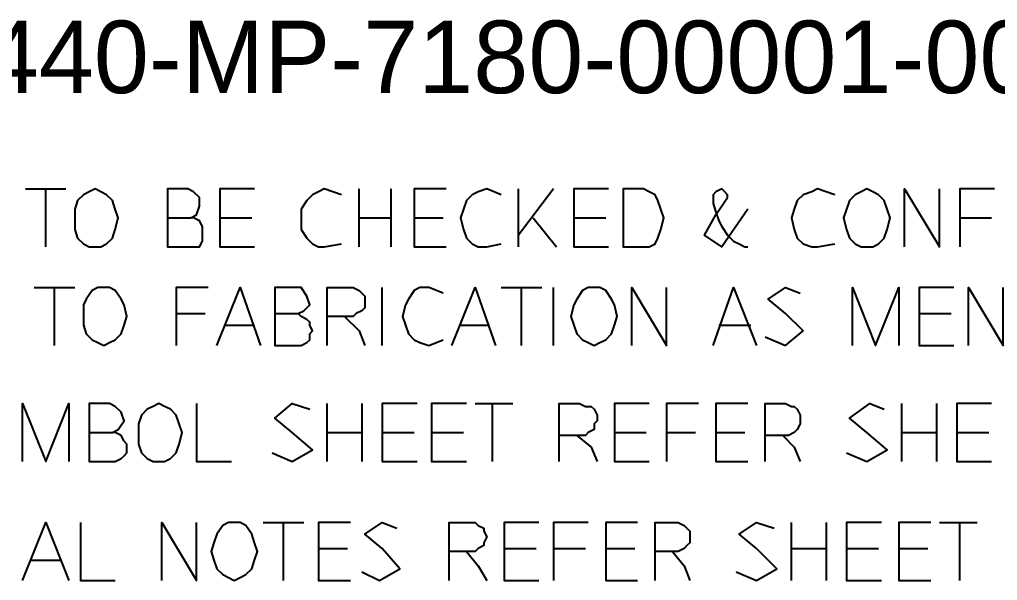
# Model space of a CAD drawing. Extents: x 0 to 420, y 0 to 297.
# Drawn here: x 42.7 to 76.4, y 33.7 to 53.04 of the extents above; entities that cross this region are included whole.
import ezdxf

# ---------------------------------------------------------------- set-up
doc = ezdxf.new("R2010")
doc.units = 0
doc.styles.add('HTX1', font='O8116901', dxfattribs={"width": 1.02})

msp = doc.modelspace()

# ---------------------------------------------------------------- linework, layer by layer
at = {"layer": 'GT_1', "flags": 128}
for points in [[(42.9, 47.2), (44.3, 47.2)], [(43.6, 45.2), (43.6, 47.2)], [(45.3, 45.2), (45.5, 45.2), (45.7, 45.3), (45.9, 45.5), (46, 45.8), (46.1, 46.2), (46, 46.5), (45.9, 46.8), (45.7, 47), (45.5, 47.1), (45.3, 47.2), (45.1, 47.1), (44.9, 47), (44.7, 46.8), (44.6, 46.5), (44.6, 46.2), (44.6, 45.8), (44.7, 45.5), (44.9, 45.3), (45.1, 45.2), (45.3, 45.2)], [(47.8, 46.2), (48.6, 46.2), (48.8, 46.3), (48.9, 46.6), (48.9, 46.9), (48.7, 47.1), (48.5, 47.2), (47.8, 47.2), (47.8, 45.2), (48.6, 45.2), (48.7, 45.2), (48.9, 45.2), (49, 45.4), (49, 45.5), (49, 45.6), (49, 45.8), (49, 45.9), (48.9, 46.1), (48.7, 46.2), (48.6, 46.2)], [(50.8, 47.2), (49.6, 47.2), (49.6, 45.2), (50.8, 45.2)], [(53.8, 47), (53.2, 47.2), (53, 47.1), (52.8, 47), (52.6, 46.8), (52.4, 46.5), (52.4, 46.2), (52.4, 45.8), (52.6, 45.5), (52.8, 45.3), (53, 45.2), (53.2, 45.2), (53.8, 45.3)], [(54.4, 45.2), (54.4, 47.2)], [(55.5, 47.2), (55.5, 45.2)], [(57.4, 47.2), (56.3, 47.2), (56.3, 45.2), (57.4, 45.2)], [(59.3, 47), (58.8, 47.2), (58.5, 47.1), (58.3, 47), (58.1, 46.8), (58, 46.5), (57.9, 46.2), (58, 45.8), (58.1, 45.5), (58.3, 45.3), (58.5, 45.2), (58.8, 45.2), (59.3, 45.3)], [(59.9, 45.2), (59.9, 47.2)], [(61.1, 47.2), (59.9, 45.6)], [(63, 47.2), (61.8, 47.2), (61.8, 45.2), (63, 45.2)], [(64.2, 45.2), (64.4, 45.2), (64.6, 45.3), (64.7, 45.5), (64.8, 45.8), (64.9, 46.2), (64.8, 46.5), (64.7, 46.8), (64.6, 47), (64.4, 47.1), (64.2, 47.2), (63.5, 47.2), (63.5, 45.2), (64.2, 45.2)], [(67.8, 46.5), (66.9, 45.2), (66.3, 45.6), (66.7, 46.3), (67.1, 46.9), (67.1, 47), (67, 47.1), (66.9, 47.2), (66.7, 47.1), (66.6, 47), (66.6, 46.9), (66.6, 46.7), (66.7, 46.4), (66.8, 46.1), (66.9, 45.9), (67.1, 45.6), (67.3, 45.4), (67.5, 45.3), (67.7, 45.2), (67.8, 45.2)], [(70.8, 47), (70.2, 47.2), (70, 47.1), (69.7, 47), (69.5, 46.8), (69.4, 46.5), (69.3, 46.2), (69.4, 45.8), (69.5, 45.5), (69.7, 45.3), (70, 45.2), (70.2, 45.2), (70.8, 45.3)], [(71.9, 45.2), (72.1, 45.2), (72.3, 45.3), (72.5, 45.5), (72.6, 45.8), (72.7, 46.2), (72.6, 46.5), (72.5, 46.8), (72.3, 47), (72.1, 47.1), (71.9, 47.2), (71.7, 47.1), (71.5, 47), (71.3, 46.8), (71.2, 46.5), (71.1, 46.2), (71.2, 45.8), (71.3, 45.5), (71.5, 45.3), (71.7, 45.2), (71.9, 45.2)], [(73.2, 45.2), (73.2, 47.2), (74.4, 45.2), (74.4, 47.2)], [(76.3, 47.2), (75.1, 47.2), (75.1, 45.2)], [(49.6, 46.2), (50.7, 46.2)], [(54.4, 46.2), (55.5, 46.2)], [(56.3, 46.2), (57.3, 46.2)], [(60.4, 46.2), (61.2, 45.2)], [(61.8, 46.2), (62.9, 46.2)], [(75.1, 46.2), (76.2, 46.2)], [(43.2, 43.8), (44.6, 43.8)], [(43.9, 41.8), (43.9, 43.8)], [(45.6, 41.8), (45.8, 41.9), (46, 42), (46.2, 42.2), (46.3, 42.5), (46.4, 42.8), (46.3, 43.2), (46.2, 43.4), (46, 43.7), (45.8, 43.8), (45.6, 43.8), (45.4, 43.8), (45.2, 43.7), (45, 43.4), (44.9, 43.2), (44.9, 42.8), (44.9, 42.5), (45, 42.2), (45.2, 42), (45.4, 41.9), (45.6, 41.8)], [(49.2, 43.8), (48.1, 43.8), (48.1, 41.8)], [(49.5, 41.8), (50.3, 43.8), (51, 41.8)], [(51.5, 42.9), (52.3, 42.9), (52.5, 43), (52.7, 43.2), (52.6, 43.5), (52.4, 43.8), (52.2, 43.8), (51.5, 43.8), (51.5, 41.8), (52.3, 41.8), (52.4, 41.8), (52.6, 41.9), (52.7, 42), (52.7, 42.2), (52.8, 42.3), (52.7, 42.5), (52.7, 42.6), (52.6, 42.7), (52.4, 42.8), (52.3, 42.9)], [(53.3, 41.8), (53.3, 43.8), (54, 43.8), (54.2, 43.8), (54.4, 43.7), (54.5, 43.6), (54.6, 43.5), (54.6, 43.3), (54.6, 43.1), (54.5, 43), (54.3, 42.9), (54.2, 42.8), (54, 42.8), (53.3, 42.8)], [(55.2, 41.8), (55.2, 43.8)], [(57.3, 43.6), (56.8, 43.8), (56.5, 43.8), (56.3, 43.7), (56.1, 43.4), (56, 43.2), (55.9, 42.8), (56, 42.5), (56.1, 42.2), (56.3, 42), (56.5, 41.9), (56.8, 41.8), (57.3, 42)], [(57.6, 41.8), (58.4, 43.8), (59.1, 41.8)], [(59.3, 43.8), (60.7, 43.8)], [(60, 41.8), (60, 43.8)], [(61.1, 41.8), (61.1, 43.8)], [(62.5, 41.8), (62.7, 41.9), (62.9, 42), (63.1, 42.2), (63.2, 42.5), (63.3, 42.8), (63.2, 43.2), (63.1, 43.4), (62.9, 43.7), (62.7, 43.8), (62.5, 43.8), (62.3, 43.8), (62.1, 43.7), (61.9, 43.4), (61.8, 43.2), (61.7, 42.8), (61.8, 42.5), (61.9, 42.2), (62.1, 42), (62.3, 41.9), (62.5, 41.8)], [(63.8, 41.8), (63.8, 43.8), (65, 41.8), (65, 43.8)], [(66.6, 41.8), (67.3, 43.8), (68.1, 41.8)], [(68.4, 42.1), (69.1, 41.8), (69.7, 42.3), (69.1, 42.9), (68.5, 43.4), (69.1, 43.8), (69.6, 43.6)], [(71.4, 41.8), (71.4, 43.8), (72.2, 41.8), (73, 43.8), (73, 41.8)], [(74.9, 43.8), (73.7, 43.8), (73.7, 41.8), (74.9, 41.8)], [(75.4, 41.8), (75.4, 43.8), (76.6, 41.8), (76.6, 43.8)], [(48.1, 42.9), (49.1, 42.9)], [(53.9, 42.8), (54.4, 42.3), (54.6, 41.8)], [(73.7, 42.9), (74.8, 42.9)], [(49.8, 42.5), (50.8, 42.5)], [(57.9, 42.5), (58.9, 42.5)], [(66.8, 42.5), (67.9, 42.5)], [(42.8, 37.8), (42.8, 39.8), (43.6, 37.8), (44.4, 39.8), (44.4, 37.8)], [(45.1, 38.8), (45.9, 38.8), (46.1, 38.9), (46.3, 39.2), (46.2, 39.5), (46, 39.7), (45.8, 39.8), (45.1, 39.8), (45.1, 37.8), (45.9, 37.8), (46, 37.8), (46.2, 37.9), (46.3, 38), (46.4, 38.1), (46.4, 38.2), (46.4, 38.4), (46.3, 38.5), (46.2, 38.7), (46, 38.8), (45.9, 38.8)], [(47.5, 37.8), (47.7, 37.8), (47.9, 37.9), (48.1, 38.1), (48.2, 38.4), (48.3, 38.8), (48.2, 39.1), (48.1, 39.4), (47.9, 39.6), (47.7, 39.7), (47.5, 39.8), (47.3, 39.7), (47.1, 39.6), (46.9, 39.4), (46.8, 39.1), (46.8, 38.8), (46.8, 38.4), (46.9, 38.1), (47.1, 37.9), (47.3, 37.8), (47.5, 37.8)], [(48.8, 39.8), (48.8, 37.8), (50, 37.8)], [(51.4, 38.1), (52.1, 37.8), (52.8, 38.2), (52.1, 38.8), (51.5, 39.3), (52.1, 39.8), (52.7, 39.6)], [(53.3, 37.8), (53.3, 39.8)], [(54.5, 39.8), (54.5, 37.8)], [(56.4, 39.8), (55.2, 39.8), (55.2, 37.8), (56.4, 37.8)], [(58.1, 39.8), (56.9, 39.8), (56.9, 37.8), (58.1, 37.8)], [(58.4, 39.8), (59.7, 39.8)], [(59, 37.8), (59, 39.8)], [(61.3, 37.8), (61.3, 39.8), (62, 39.8), (62.2, 39.7), (62.4, 39.7), (62.5, 39.6), (62.6, 39.4), (62.6, 39.2), (62.5, 39.1), (62.5, 38.9), (62.3, 38.8), (62.2, 38.7), (62, 38.7), (61.3, 38.7)], [(64.4, 39.8), (63.2, 39.8), (63.2, 37.8), (64.4, 37.8)], [(66.1, 39.8), (65, 39.8), (65, 37.8)], [(67.8, 39.8), (66.7, 39.8), (66.7, 37.8), (67.8, 37.8)], [(68.4, 37.8), (68.4, 39.8), (69.1, 39.8), (69.3, 39.7), (69.4, 39.7), (69.5, 39.6), (69.6, 39.4), (69.6, 39.2), (69.6, 39.1), (69.5, 38.9), (69.4, 38.8), (69.2, 38.7), (69.1, 38.7), (68.4, 38.7)], [(71.2, 38.1), (71.9, 37.8), (72.6, 38.2), (71.9, 38.8), (71.3, 39.3), (72, 39.8), (72.5, 39.6)], [(73.1, 37.8), (73.1, 39.8)], [(74.3, 39.8), (74.3, 37.8)], [(76.2, 39.8), (75, 39.8), (75, 37.8), (76.2, 37.8)], [(53.3, 38.8), (54.5, 38.8)], [(55.2, 38.8), (56.3, 38.8)], [(56.9, 38.8), (58, 38.8)], [(63.2, 38.8), (64.3, 38.8)], [(65, 38.8), (66, 38.8)], [(66.7, 38.8), (67.7, 38.8)], [(73.1, 38.8), (74.3, 38.8)], [(75, 38.8), (76.1, 38.8)], [(61.9, 38.7), (62.4, 38.3), (62.6, 37.8)], [(69, 38.7), (69.4, 38.3), (69.6, 37.8)], [(42.8, 33.7), (43.6, 35.7), (44.4, 33.7)], [(44.8, 35.7), (44.8, 33.7), (46, 33.7)], [(47.6, 33.7), (47.6, 35.7), (48.8, 33.7), (48.8, 35.7)], [(50.1, 33.7), (50.3, 33.8), (50.5, 33.9), (50.7, 34.1), (50.8, 34.4), (50.9, 34.7), (50.8, 35), (50.7, 35.3), (50.5, 35.6), (50.3, 35.7), (50.1, 35.7), (49.9, 35.7), (49.7, 35.6), (49.5, 35.3), (49.4, 35), (49.3, 34.7), (49.4, 34.4), (49.5, 34.1), (49.7, 33.9), (49.9, 33.8), (50.1, 33.7)], [(51.1, 35.7), (52.5, 35.7)], [(51.8, 33.7), (51.8, 35.7)], [(54.1, 35.7), (53, 35.7), (53, 33.7), (54.1, 33.7)], [(54.5, 34), (55.1, 33.7), (55.8, 34.1), (55.2, 34.8), (54.6, 35.3), (55.2, 35.7), (55.7, 35.5)], [(57.5, 33.7), (57.5, 35.7), (58.2, 35.7), (58.4, 35.7), (58.5, 35.6), (58.7, 35.5), (58.7, 35.4), (58.8, 35.2), (58.7, 35), (58.7, 34.9), (58.5, 34.8), (58.4, 34.7), (58.2, 34.7), (57.5, 34.7)], [(60.6, 35.7), (59.4, 35.7), (59.4, 33.7), (60.6, 33.7)], [(62.3, 35.7), (61.1, 35.7), (61.1, 33.7)], [(64, 35.7), (62.9, 35.7), (62.9, 33.7), (64, 33.7)], [(64.6, 33.7), (64.6, 35.7), (65.3, 35.7), (65.4, 35.7), (65.6, 35.6), (65.7, 35.5), (65.8, 35.4), (65.8, 35.2), (65.8, 35), (65.7, 34.9), (65.6, 34.8), (65.4, 34.7), (65.3, 34.7), (64.6, 34.7)], [(67.4, 34), (68.1, 33.7), (68.8, 34.1), (68.1, 34.8), (67.5, 35.3), (68.1, 35.7), (68.7, 35.5)], [(69.3, 33.7), (69.3, 35.7)], [(70.5, 35.7), (70.5, 33.7)], [(72.4, 35.7), (71.2, 35.7), (71.2, 33.7), (72.4, 33.7)], [(74.1, 35.7), (73, 35.7), (73, 33.7), (74.1, 33.7)], [(74.4, 35.7), (75.7, 35.7)], [(75.1, 33.7), (75.1, 35.7)], [(53, 34.8), (54, 34.8)], [(59.4, 34.8), (60.5, 34.8)], [(61.1, 34.8), (62.2, 34.8)], [(62.9, 34.8), (63.9, 34.8)], [(69.3, 34.8), (70.5, 34.8)], [(71.2, 34.8), (72.3, 34.8)], [(73, 34.8), (74, 34.8)], [(43.1, 34.4), (44.1, 34.4)], [(58.1, 34.7), (58.5, 34.2), (58.8, 33.7)], [(65.2, 34.7), (65.6, 34.2), (65.8, 33.7)]]:
    msp.add_lwpolyline(points, dxfattribs=at)

# ---------------------------------------------------------------- texts
at = {"layer": 'GT_1', "style": 'HTX1', "width": 1.02}
msp.add_text('  STD-99-103440-MP-7180-00001-0000', height=2.5, dxfattribs=at).set_placement((21, 50.5))

doc.saveas('drawing.dxf')
